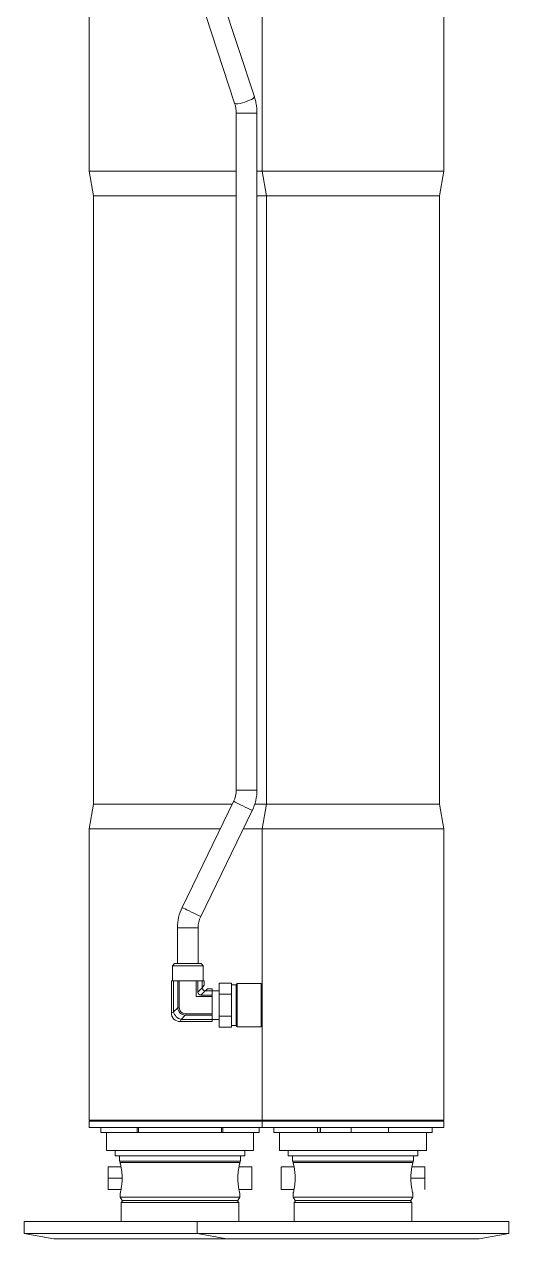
# Model space of a CAD drawing. Header units: millimetres. Extents: x 119 to 316, y 482 to 761.
# Drawn here: x 150.5 to 164.5, y 482.12 to 517.22 of the extents above; entities that cross this region are included whole.
import ezdxf

# ---------------------------------------------------------------- set-up
doc = ezdxf.new("R2010")
doc.units = ezdxf.units.MM

msp = doc.modelspace()

# ---------------------------------------------------------------- linework, layer by layer
at = {"color": 7, "linetype": 'Continuous', "lineweight": 15}
for p, q in [((152.374, 519.211), (152.374, 512.974)), ((157.374, 519.211), (157.374, 512.974)), ((162.624, 512.974), (162.624, 519.211)), ((155.55, 518.069), (156.578, 514.942)), ((157.148, 515.129), (156.12, 518.256)), ((156.624, 514.649), (156.624, 495.091)), ((157.224, 495.091), (157.224, 514.649)), ((152.374, 512.974), (152.499, 512.265)), ((152.374, 512.974), (156.624, 512.974)), ((157.224, 512.974), (157.374, 512.974)), ((157.374, 512.974), (157.499, 512.265)), ((157.374, 512.974), (162.624, 512.974)), ((162.499, 512.265), (162.624, 512.974)), ((152.499, 512.265), (152.499, 494.683)), ((152.499, 512.265), (156.624, 512.265)), ((157.224, 512.265), (157.499, 512.265)), ((157.499, 512.265), (157.499, 494.683)), ((157.499, 512.265), (162.499, 512.265)), ((162.499, 494.683), (162.499, 512.265)), ((152.499, 494.683), (152.374, 493.974)), ((152.499, 494.683), (156.51, 494.683)), ((156.549, 494.763), (155.06, 491.697)), ((157.161, 494.683), (157.499, 494.683)), ((157.499, 494.683), (157.374, 493.974)), ((157.499, 494.683), (162.499, 494.683)), ((162.624, 493.974), (162.499, 494.683)), ((155.599, 491.435), (157.088, 494.501)), ((152.374, 493.974), (152.374, 485.549)), ((152.374, 493.974), (156.166, 493.974)), ((156.833, 493.974), (157.374, 493.974)), ((157.374, 493.974), (157.374, 489.478)), ((157.374, 493.974), (162.624, 493.974)), ((162.624, 485.549), (162.624, 493.974)), ((154.924, 491.108), (154.924, 490.074)), ((155.524, 490.074), (155.524, 491.108)), ((154.842, 490.074), (154.779, 490.012)), ((154.779, 490.012), (154.779, 489.574)), ((155.224, 490.012), (154.779, 490.012)), ((155.224, 490.074), (154.842, 490.074)), ((155.607, 490.074), (155.224, 490.074)), ((155.669, 490.012), (155.224, 490.012)), ((155.669, 490.012), (155.607, 490.074)), ((155.669, 489.574), (155.669, 490.012)), ((154.749, 489.574), (154.749, 488.649)), ((154.749, 489.574), (154.812, 489.574)), ((154.812, 489.574), (154.935, 489.574)), ((154.812, 488.679), (154.812, 489.574)), ((154.935, 489.574), (154.978, 489.574)), ((154.935, 488.801), (154.935, 489.574)), ((154.978, 488.801), (154.978, 489.574)), ((154.978, 489.574), (155.47, 489.574)), ((155.47, 489.12), (155.47, 489.574)), ((155.47, 489.574), (155.513, 489.574)), ((155.513, 489.574), (155.636, 489.574)), ((155.513, 489.25), (155.513, 489.574)), ((155.513, 489.25), (155.636, 489.373)), ((155.723, 489.286), (155.6, 489.163)), ((155.636, 489.574), (155.699, 489.574)), ((155.636, 489.373), (155.636, 489.574)), ((155.699, 489.449), (155.699, 489.574)), ((155.723, 489.286), (155.924, 489.286)), ((155.924, 489.349), (155.799, 489.349)), ((155.924, 489.349), (155.924, 489.286)), ((156.134, 489.287), (155.924, 489.287)), ((155.924, 489.286), (155.924, 489.163)), ((156.134, 489.192), (156.134, 489.509)), ((156.134, 489.509), (156.484, 489.509)), ((156.484, 489.454), (156.484, 489.509)), ((156.624, 489.462), (156.484, 489.462)), ((156.484, 489.247), (156.484, 489.454)), ((156.624, 488.274), (156.624, 489.474)), ((157.349, 489.499), (156.649, 489.499)), ((157.374, 488.274), (157.374, 489.474)), ((155.47, 489.12), (155.924, 489.12)), ((155.6, 489.163), (155.924, 489.163)), ((155.924, 489.163), (155.924, 489.12)), ((155.924, 489.12), (155.924, 488.628)), ((156.134, 489.192), (156.484, 489.192)), ((156.134, 488.557), (156.134, 489.192)), ((156.484, 489.192), (156.484, 489.247)), ((156.484, 489.081), (156.484, 489.192)), ((156.484, 488.668), (156.484, 489.081)), ((154.812, 488.679), (154.935, 488.801)), ((154.935, 488.801), (154.978, 488.801)), ((155.151, 488.585), (155.029, 488.462)), ((155.151, 488.628), (155.924, 488.628)), ((155.151, 488.585), (155.924, 488.585)), ((155.924, 488.628), (155.924, 488.585)), ((155.924, 488.585), (155.924, 488.462)), ((156.484, 488.557), (156.484, 488.668)), ((154.999, 488.399), (155.924, 488.399)), ((155.029, 488.462), (155.924, 488.462)), ((155.924, 488.462), (156.134, 488.462)), ((155.924, 488.462), (155.924, 488.399)), ((156.134, 488.557), (156.484, 488.557)), ((156.134, 488.239), (156.134, 488.557)), ((156.134, 488.239), (156.484, 488.239)), ((156.484, 488.501), (156.484, 488.557)), ((156.484, 488.295), (156.484, 488.501)), ((156.484, 488.239), (156.484, 488.295)), ((156.484, 488.287), (156.624, 488.287)), ((156.649, 488.249), (157.349, 488.249)), ((157.374, 488.274), (157.374, 485.549)), ((152.374, 485.549), (152.399, 485.524)), ((152.374, 485.549), (157.374, 485.549)), ((152.374, 485.517), (152.374, 485.342)), ((152.374, 485.517), (157.374, 485.517)), ((152.399, 485.524), (157.399, 485.524)), ((153.249, 485.524), (153.249, 485.517)), ((156.749, 485.517), (156.749, 485.524)), ((157.374, 485.549), (157.399, 485.524)), ((157.374, 485.549), (162.624, 485.549)), ((157.374, 485.517), (157.374, 485.342)), ((157.374, 485.517), (162.624, 485.517)), ((157.399, 485.524), (162.599, 485.524)), ((158.249, 485.524), (158.249, 485.517)), ((161.749, 485.517), (161.749, 485.524)), ((162.599, 485.524), (162.624, 485.549)), ((162.624, 485.342), (162.624, 485.517)), ((152.374, 485.342), (157.374, 485.342)), ((152.712, 485.342), (152.712, 485.192)), ((152.712, 485.192), (153.765, 485.192)), ((152.874, 485.192), (152.874, 484.674)), ((153.765, 485.192), (153.765, 485.342)), ((153.765, 485.192), (153.799, 485.192)), ((153.799, 485.192), (153.799, 485.342)), ((153.799, 485.192), (156.199, 485.192)), ((156.199, 485.192), (156.199, 485.342)), ((156.199, 485.192), (156.234, 485.192)), ((156.234, 485.192), (156.234, 485.342)), ((156.234, 485.192), (157.287, 485.192)), ((157.124, 484.674), (157.124, 485.192)), ((157.287, 485.192), (157.287, 485.342)), ((157.374, 485.342), (162.624, 485.342)), ((157.712, 485.342), (157.712, 485.192)), ((157.712, 485.192), (158.973, 485.192)), ((157.874, 485.192), (157.874, 484.674)), ((158.973, 485.192), (158.973, 485.342)), ((158.973, 485.192), (159.049, 485.192)), ((159.049, 485.192), (159.049, 485.342)), ((159.049, 485.192), (159.064, 485.192)), ((159.064, 485.192), (159.064, 485.342)), ((159.064, 485.192), (159.949, 485.192)), ((159.949, 485.192), (159.949, 485.342)), ((160.049, 485.192), (159.949, 485.192)), ((160.049, 485.192), (160.934, 485.192)), ((160.934, 485.192), (160.949, 485.192)), ((160.949, 485.192), (161.025, 485.192)), ((161.025, 485.192), (161.025, 485.342)), ((161.025, 485.192), (162.287, 485.192)), ((162.124, 484.674), (162.124, 485.192)), ((162.287, 485.192), (162.287, 485.342)), ((157.124, 484.674), (152.874, 484.674)), ((153.124, 484.674), (153.124, 484.524)), ((156.874, 484.524), (153.124, 484.524)), ((153.249, 484.524), (153.249, 484.367)), ((153.249, 484.367), (153.274, 484.324)), ((156.749, 484.367), (153.249, 484.367)), ((156.724, 484.324), (156.749, 484.367)), ((156.749, 484.367), (156.749, 484.524)), ((156.874, 484.524), (156.874, 484.674)), ((162.124, 484.674), (157.874, 484.674)), ((158.124, 484.674), (158.124, 484.524)), ((161.874, 484.524), (158.124, 484.524)), ((158.249, 484.524), (158.249, 484.367)), ((158.249, 484.367), (158.274, 484.324)), ((161.749, 484.367), (158.249, 484.367)), ((161.724, 484.324), (161.749, 484.367)), ((161.749, 484.367), (161.749, 484.524)), ((161.874, 484.524), (161.874, 484.674)), ((152.924, 483.874), (152.924, 484.199)), ((152.924, 484.199), (153.296, 484.199)), ((153.274, 484.324), (153.274, 484.297)), ((156.724, 484.324), (153.274, 484.324)), ((157.074, 484.199), (156.703, 484.199)), ((156.724, 484.297), (156.724, 484.324)), ((157.074, 484.199), (157.074, 483.549)), ((158.296, 484.199), (157.924, 484.199)), ((157.924, 483.549), (157.924, 484.199)), ((158.274, 484.324), (158.274, 484.297)), ((161.724, 484.324), (158.274, 484.324)), ((162.074, 484.199), (161.702, 484.199)), ((161.724, 484.297), (161.724, 484.324)), ((162.074, 484.199), (162.074, 483.874)), ((152.924, 483.874), (153.324, 483.874)), ((152.924, 483.549), (152.924, 483.874)), ((153.324, 483.771), (153.324, 483.977)), ((156.674, 483.977), (156.674, 483.771)), ((158.324, 483.771), (158.324, 483.977)), ((161.674, 483.977), (161.674, 483.771)), ((162.074, 483.874), (161.674, 483.874)), ((162.074, 483.874), (162.074, 483.549)), ((152.924, 483.549), (153.296, 483.549)), ((153.274, 483.451), (153.274, 483.324)), ((153.274, 483.324), (153.332, 483.224)), ((156.724, 483.324), (153.274, 483.324)), ((156.666, 483.224), (156.724, 483.324)), ((156.702, 483.549), (157.074, 483.549)), ((156.724, 483.324), (156.724, 483.451)), ((157.924, 483.549), (158.296, 483.549)), ((158.274, 483.451), (158.274, 483.324)), ((158.274, 483.324), (158.332, 483.224)), ((161.724, 483.324), (158.274, 483.324)), ((161.666, 483.224), (161.724, 483.324)), ((161.724, 483.324), (161.724, 483.451)), ((153.349, 483.224), (153.299, 483.174)), ((153.299, 483.174), (153.299, 482.624)), ((156.699, 483.174), (153.299, 483.174)), ((156.666, 483.224), (153.332, 483.224)), ((156.699, 483.174), (156.649, 483.224)), ((156.699, 482.624), (156.699, 483.174)), ((158.349, 483.224), (158.299, 483.174)), ((158.299, 483.174), (158.299, 482.624)), ((161.699, 483.174), (158.299, 483.174)), ((161.666, 483.224), (158.332, 483.224)), ((161.699, 483.174), (161.649, 483.224)), ((161.699, 482.624), (161.699, 483.174)), ((150.499, 482.624), (150.499, 482.274)), ((154.999, 482.624), (150.499, 482.624)), ((155.499, 482.624), (154.999, 482.624)), ((155.499, 482.624), (155.499, 482.274)), ((164.499, 482.624), (155.499, 482.624)), ((164.499, 482.274), (164.499, 482.624)), ((150.499, 482.274), (151.349, 482.124)), ((154.999, 482.274), (150.499, 482.274)), ((155.499, 482.274), (154.999, 482.274)), ((155.499, 482.274), (156.349, 482.124)), ((164.499, 482.274), (155.499, 482.274)), ((163.649, 482.124), (164.499, 482.274)), ((154.999, 482.124), (151.349, 482.124)), ((156.349, 482.124), (154.999, 482.124)), ((163.649, 482.124), (156.349, 482.124))]:
    msp.add_line(p, q, dxfattribs=at)
at = {"color": 8, "linetype": 'Continuous', "lineweight": 15}
for p, q in [((156.924, 514.649), (156.624, 514.649)), ((157.224, 514.649), (156.924, 514.649)), ((156.924, 495.091), (156.624, 495.091)), ((157.224, 495.091), (156.924, 495.091)), ((155.224, 491.108), (154.924, 491.108)), ((155.524, 491.108), (155.224, 491.108)), ((156.649, 489.499), (156.649, 488.249)), ((157.349, 488.249), (157.349, 489.499))]:
    msp.add_line(p, q, dxfattribs=at)
at = {"color": 8, "linetype": 'Continuous', "lineweight": 15, "flags": 128}
for points in [[(156.873, 514.974), (156.801, 514.953), (156.734, 514.937), (156.675, 514.928), (156.627, 514.925), (156.594, 514.929), (156.579, 514.94), (156.578, 514.942)], [(157.148, 515.129), (157.148, 515.123), (157.137, 515.103), (157.109, 515.08), (157.065, 515.053), (157.009, 515.025), (156.943, 514.998), (156.873, 514.974)], [(156.819, 494.632), (156.751, 494.664), (156.689, 494.695), (156.634, 494.722), (156.591, 494.743), (156.562, 494.756), (156.549, 494.763), (156.549, 494.763)], [(157.088, 494.501), (157.088, 494.501), (157.075, 494.507), (157.046, 494.521), (157.003, 494.542), (156.949, 494.569), (156.886, 494.599), (156.819, 494.632)], [(155.33, 491.566), (155.262, 491.599), (155.2, 491.629), (155.145, 491.656), (155.102, 491.677), (155.073, 491.691), (155.06, 491.697), (155.06, 491.697)], [(155.599, 491.435), (155.599, 491.436), (155.586, 491.442), (155.557, 491.456), (155.514, 491.477), (155.46, 491.503), (155.397, 491.534), (155.33, 491.566)]]:
    msp.add_lwpolyline(points, dxfattribs=at)
at = {"color": 7, "linetype": 'Continuous', "lineweight": 15, "flags": 128}
for points in [[(155.636, 489.373), (155.671, 489.415), (155.692, 489.44), (155.699, 489.449)], [(155.799, 489.349), (155.79, 489.342), (155.765, 489.321), (155.723, 489.286)], [(154.749, 488.649), (154.752, 488.65), (154.772, 488.66), (154.812, 488.679)], [(155.029, 488.462), (155.01, 488.422), (155, 488.402), (154.999, 488.399)]]:
    msp.add_lwpolyline(points, dxfattribs=at)
at = {"color": 7, "linetype": 'Continuous', "lineweight": 15}
for centre, radius, start, end in [((155.874, 495.091), 0.75, 334.0935, 0), ((155.874, 495.091), 1.35, 334.0935, 360), ((156.274, 491.108), 1.35, 154.0935, 180), ((156.274, 491.108), 0.75, 154.0935, 180), ((155.754, 489.404), 0.123, 194.9989, 255.0016), ((156.649, 489.474), 0.025, 90, 180), ((157.349, 489.474), 0.025, 0, 90), ((155.632, 489.282), 0.123, 194.9989, 255.0016), ((154.999, 488.649), 0.25, 179.4111, 271.1472), ((155.108, 488.758), 0.307, 194.9993, 255.0003), ((156.649, 488.274), 0.025, 180, 270), ((157.349, 488.274), 0.025, 270, 0)]:
    msp.add_arc(centre, radius, start, end, dxfattribs=at)
for major_axis, ratio, start_param, end_param in [((0.21, 0.21), 0.843327, 2.481466, 3.80172), ((-0.182, -0.182), 0.776308, 5.623058, 6.943312)]:
    msp.add_ellipse((155.209, 488.859), major_axis=major_axis, ratio=ratio, start_param=start_param, end_param=end_param, dxfattribs=at)
for points, knots in [([(156.578, 514.942), (156.583, 514.926), (156.598, 514.877), (156.615, 514.791), (156.623, 514.708), (156.624, 514.661), (156.624, 514.649)], [0, 0, 0, 0, 0.170441, 0.525639, 0.880854, 1, 1, 1, 1]), ([(157.224, 514.649), (157.224, 514.677), (157.222, 514.754), (157.209, 514.879), (157.184, 515.012), (157.159, 515.094), (157.148, 515.129)], [0, 0, 0, 0, 0.170513, 0.470978, 0.771785, 1, 1, 1, 1]), ([(153.324, 483.977), (153.32, 484.022), (153.312, 484.113), (153.293, 484.217), (153.277, 484.287), (153.275, 484.294), (153.274, 484.297)], [0, 0, 0, 0, 0.253818, 0.507463, 0.764546, 1, 1, 1, 1]), ([(156.674, 483.977), (156.678, 484.022), (156.686, 484.113), (156.705, 484.217), (156.721, 484.287), (156.723, 484.294), (156.724, 484.297)], [0, 0, 0, 0, 0.253818, 0.507463, 0.764546, 1, 1, 1, 1]), ([(158.274, 484.297), (158.274, 484.298), (158.272, 484.306), (158.28, 484.277), (158.294, 484.21), (158.313, 484.105), (158.321, 484.019), (158.324, 483.977)], [0, 0, 0, 0, 0.018158, 0.265226, 0.512621, 0.766347, 1, 1, 1, 1]), ([(161.724, 484.297), (161.724, 484.298), (161.726, 484.306), (161.718, 484.277), (161.704, 484.21), (161.685, 484.105), (161.678, 484.019), (161.674, 483.977)], [0, 0, 0, 0, 0.018158, 0.265226, 0.512621, 0.766347, 1, 1, 1, 1]), ([(153.274, 483.451), (153.274, 483.45), (153.272, 483.442), (153.28, 483.471), (153.294, 483.538), (153.313, 483.643), (153.321, 483.729), (153.324, 483.771)], [0, 0, 0, 0, 0.018158, 0.265226, 0.51262, 0.766342, 1, 1, 1, 1]), ([(156.724, 483.451), (156.724, 483.45), (156.726, 483.442), (156.718, 483.471), (156.704, 483.538), (156.685, 483.643), (156.678, 483.729), (156.674, 483.771)], [0, 0, 0, 0, 0.018158, 0.265226, 0.51262, 0.766342, 1, 1, 1, 1]), ([(158.324, 483.771), (158.32, 483.726), (158.312, 483.635), (158.293, 483.531), (158.277, 483.461), (158.275, 483.454), (158.274, 483.451)], [0, 0, 0, 0, 0.253823, 0.507462, 0.764545, 1, 1, 1, 1]), ([(161.674, 483.771), (161.678, 483.726), (161.686, 483.635), (161.705, 483.531), (161.721, 483.461), (161.723, 483.454), (161.724, 483.451)], [0, 0, 0, 0, 0.2538227, 0.5074619, 0.7645452, 1, 1, 1, 1])]:
    msp.add_open_spline(points, degree=3, knots=knots, dxfattribs=at)

doc.saveas('drawing.dxf')
